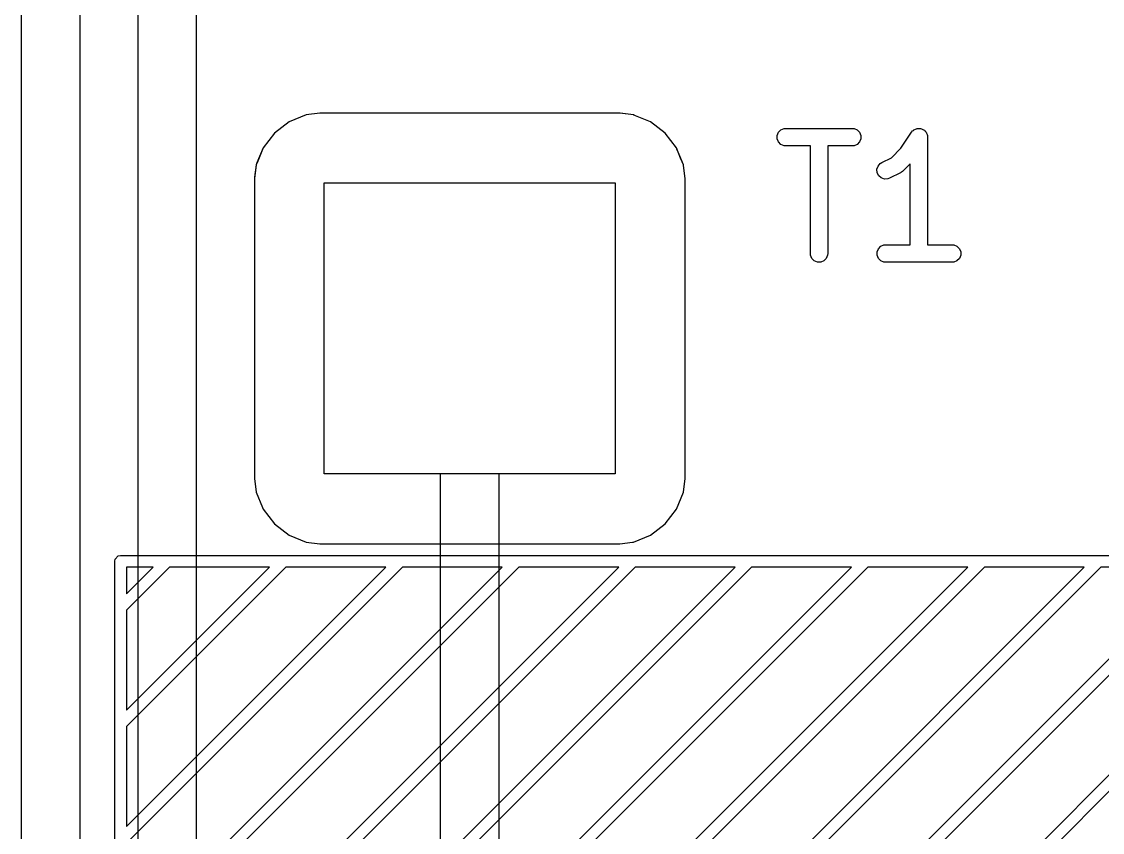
# Model space of a CAD drawing. Header units: inches. Extents: x 1.3 to 5.24, y -7.03 to -1.12.
# Drawn here: x 4.5374 to 4.9029, y -4.8358 to -4.5616 of the extents above; entities that cross this region are included whole.
import ezdxf

# ---------------------------------------------------------------- set-up
doc = ezdxf.new("R2010")
doc.units = ezdxf.units.IN
doc.header["$MEASUREMENT"] = 0
for name, color, linetype, true_color in [('B.Cu', 153, 'CONTINUOUS', 0x4d7fc4), ('B.Mask', 4, 'CONTINUOUS', 0x02ffee), ('F.Cu', 13, 'CONTINUOUS', 0xc83434), ('F.Mask', 201, 'CONTINUOUS', 0xd864ff), ('F.Silkscreen', 41, 'CONTINUOUS', 0xf2eda1), ('In1.Cu', 91, 'CONTINUOUS', 0x7fc87f), ('In2.Cu', 33, 'CONTINUOUS', 0xce7d2c)]:
    doc.layers.add(name, color=color, linetype=linetype, true_color=true_color)

msp = doc.modelspace()

# ---------------------------------------------------------------- linework, layer by layer
at = {"layer": 'B.Cu', "linetype": 'CONTINUOUS'}
for p, q in [((4.63359, -4.59311), (4.62784, -4.59549)), ((4.63821, -4.5925), (4.63359, -4.59311)), ((4.63359, -4.59311), (4.63359, -4.59311)), ((4.63359, -4.59311), (4.63359, -4.59311)), ((4.73974, -4.5925), (4.63821, -4.5925)), ((4.63821, -4.5925), (4.63821, -4.5925)), ((4.73975, -4.5925), (4.73974, -4.5925)), ((4.73974, -4.5925), (4.73974, -4.5925)), ((4.73974, -4.5925), (4.73974, -4.5925)), ((4.73981, -4.59251), (4.73975, -4.5925)), ((4.74436, -4.59311), (4.73981, -4.59251)), ((4.74441, -4.59312), (4.74436, -4.59311)), ((4.74452, -4.59317), (4.74441, -4.59312)), ((4.74671, -4.59408), (4.74452, -4.59317)), ((4.75011, -4.59549), (4.74671, -4.59408)), ((4.74671, -4.59408), (4.74671, -4.59408)), ((4.62784, -4.59549), (4.6229, -4.59928)), ((4.75505, -4.59928), (4.75011, -4.59549)), ((4.75011, -4.59549), (4.75011, -4.59549)), ((4.6229, -4.59928), (4.61911, -4.60422)), ((4.75884, -4.60422), (4.75505, -4.59928)), ((4.61911, -4.60422), (4.61702, -4.60928)), ((4.76028, -4.60769), (4.75884, -4.60422)), ((4.61702, -4.60928), (4.61673, -4.60997)), ((4.61702, -4.60928), (4.61702, -4.60928)), ((4.76122, -4.60997), (4.76028, -4.60769)), ((4.61673, -4.60997), (4.61618, -4.61415)), ((4.61673, -4.60997), (4.61673, -4.60997)), ((4.76123, -4.60999), (4.76122, -4.60997)), ((4.76125, -4.6101), (4.76123, -4.60999)), ((4.76125, -4.61013), (4.76125, -4.6101)), ((4.76126, -4.61024), (4.76125, -4.61013)), ((4.76126, -4.61025), (4.76126, -4.61024)), ((4.76126, -4.61027), (4.76126, -4.61025)), ((4.76183, -4.61459), (4.76126, -4.61027)), ((4.61618, -4.61415), (4.61612, -4.61459)), ((4.61612, -4.61459), (4.61612, -4.61459)), ((4.61612, -4.61459), (4.61612, -4.61485)), ((4.61612, -4.61485), (4.61612, -4.71612)), ((4.63976, -4.71457), (4.63976, -4.61614)), ((4.63976, -4.61614), (4.73819, -4.61614)), ((4.73819, -4.61614), (4.73819, -4.71457)), ((4.76183, -4.71612), (4.76183, -4.61459)), ((4.76183, -4.61459), (4.76183, -4.61459)), ((4.76183, -4.61459), (4.76183, -4.61459)), ((4.73819, -4.71457), (4.63976, -4.71457)), ((4.61612, -4.71612), (4.61673, -4.72074)), ((4.76122, -4.72074), (4.76183, -4.71612)), ((4.61673, -4.72074), (4.61673, -4.72074)), ((4.61673, -4.72074), (4.61673, -4.72074)), ((4.61673, -4.72074), (4.61889, -4.72596)), ((4.75884, -4.72649), (4.76122, -4.72074)), ((4.61889, -4.72596), (4.61911, -4.72649)), ((4.61911, -4.72649), (4.6229, -4.73143)), ((4.75505, -4.73143), (4.75884, -4.72649)), ((4.6229, -4.73143), (4.62784, -4.73522)), ((4.75011, -4.73522), (4.75505, -4.73143)), ((4.62784, -4.73522), (4.63359, -4.7376)), ((4.74436, -4.7376), (4.75011, -4.73522)), ((4.63359, -4.7376), (4.63821, -4.73821)), ((4.63821, -4.73821), (4.73974, -4.73821)), ((4.73974, -4.73821), (4.74406, -4.73764)), ((4.73974, -4.73821), (4.73974, -4.73821)), ((4.74406, -4.73764), (4.74408, -4.73764)), ((4.74408, -4.73764), (4.7441, -4.73764)), ((4.7441, -4.73764), (4.7442, -4.73763)), ((4.7442, -4.73763), (4.74434, -4.73761)), ((4.74434, -4.73761), (4.74436, -4.7376)), ((4.74436, -4.7376), (4.74436, -4.7376))]:
    msp.add_line(p, q, dxfattribs=at)
at = {"layer": 'B.Mask', "linetype": 'CONTINUOUS'}
for p, q in [((4.63976, -4.71457), (4.63976, -4.61614)), ((4.63976, -4.61614), (4.73819, -4.61614)), ((4.73819, -4.61614), (4.73819, -4.71457)), ((4.73819, -4.71457), (4.63976, -4.71457))]:
    msp.add_line(p, q, dxfattribs=at)
at = {"layer": 'F.Cu', "linetype": 'CONTINUOUS'}
for p, q in [((4.63359, -4.59311), (4.62784, -4.59549)), ((4.63821, -4.5925), (4.63359, -4.59311)), ((4.63359, -4.59311), (4.63359, -4.59311)), ((4.63359, -4.59311), (4.63359, -4.59311)), ((4.73974, -4.5925), (4.63821, -4.5925)), ((4.74436, -4.59311), (4.73974, -4.5925)), ((4.73974, -4.5925), (4.73974, -4.5925)), ((4.73974, -4.5925), (4.73974, -4.5925)), ((4.73974, -4.5925), (4.73974, -4.5925)), ((4.73974, -4.5925), (4.73974, -4.5925)), ((4.74479, -4.59329), (4.74436, -4.59311)), ((4.74436, -4.59311), (4.74436, -4.59311)), ((4.74503, -4.59339), (4.74479, -4.59329)), ((4.75011, -4.59549), (4.74503, -4.59339)), ((4.74503, -4.59339), (4.74503, -4.59339)), ((4.62784, -4.59549), (4.6229, -4.59928)), ((4.75505, -4.59928), (4.75011, -4.59549)), ((4.75011, -4.59549), (4.75011, -4.59549)), ((4.6229, -4.59928), (4.61911, -4.60422)), ((4.75884, -4.60422), (4.75505, -4.59928)), ((4.61911, -4.60422), (4.61701, -4.60929)), ((4.75906, -4.60475), (4.75884, -4.60422)), ((4.75978, -4.60648), (4.75906, -4.60475)), ((4.75906, -4.60475), (4.75906, -4.60475)), ((4.61701, -4.60929), (4.61673, -4.60997)), ((4.61701, -4.60929), (4.61701, -4.60929)), ((4.76122, -4.60997), (4.75978, -4.60648)), ((4.61673, -4.60997), (4.61612, -4.61459)), ((4.61673, -4.60997), (4.61673, -4.60997)), ((4.76123, -4.60999), (4.76122, -4.60997)), ((4.76125, -4.6101), (4.76123, -4.60999)), ((4.76125, -4.61013), (4.76125, -4.6101)), ((4.76126, -4.61024), (4.76125, -4.61013)), ((4.76126, -4.61025), (4.76126, -4.61024)), ((4.76126, -4.61027), (4.76126, -4.61025)), ((4.76183, -4.61459), (4.76126, -4.61027)), ((4.61612, -4.61459), (4.61612, -4.61459)), ((4.61612, -4.61459), (4.61612, -4.61459)), ((4.61612, -4.61459), (4.61612, -4.61467)), ((4.61612, -4.61467), (4.61612, -4.71612)), ((4.63976, -4.71457), (4.63976, -4.61614)), ((4.63976, -4.61614), (4.73819, -4.61614)), ((4.73819, -4.61614), (4.73819, -4.71457)), ((4.76183, -4.71612), (4.76183, -4.61459)), ((4.76183, -4.61459), (4.76183, -4.61459)), ((4.76183, -4.61459), (4.76183, -4.61459)), ((4.73819, -4.71457), (4.63976, -4.71457)), ((4.61612, -4.71612), (4.61673, -4.72074)), ((4.76122, -4.72074), (4.76183, -4.71612)), ((4.61673, -4.72074), (4.61673, -4.72074)), ((4.61673, -4.72074), (4.61673, -4.72074)), ((4.61673, -4.72074), (4.61889, -4.72596)), ((4.75884, -4.72649), (4.76122, -4.72074)), ((4.61889, -4.72596), (4.61911, -4.72649)), ((4.61911, -4.72649), (4.6229, -4.73143)), ((4.75505, -4.73143), (4.75884, -4.72649)), ((4.6229, -4.73143), (4.62784, -4.73522)), ((4.75011, -4.73522), (4.75505, -4.73143)), ((4.62784, -4.73522), (4.63359, -4.7376)), ((4.74436, -4.7376), (4.75011, -4.73522)), ((4.63359, -4.7376), (4.63821, -4.73821)), ((4.63821, -4.73821), (4.73974, -4.73821)), ((4.73974, -4.73821), (4.74406, -4.73764)), ((4.73974, -4.73821), (4.73974, -4.73821)), ((4.74406, -4.73764), (4.74408, -4.73764)), ((4.74408, -4.73764), (4.7441, -4.73764)), ((4.7441, -4.73764), (4.7442, -4.73763)), ((4.7442, -4.73763), (4.74434, -4.73761)), ((4.74434, -4.73761), (4.74436, -4.7376)), ((4.74436, -4.7376), (4.74436, -4.7376))]:
    msp.add_line(p, q, dxfattribs=at)
at = {"layer": 'F.Mask', "linetype": 'CONTINUOUS'}
for p, q in [((4.63976, -4.71457), (4.63976, -4.61614)), ((4.63976, -4.61614), (4.73819, -4.61614)), ((4.73819, -4.61614), (4.73819, -4.71457)), ((4.73819, -4.71457), (4.63976, -4.71457))]:
    msp.add_line(p, q, dxfattribs=at)
at = {"layer": 'F.Silkscreen', "linetype": 'CONTINUOUS'}
for p, q in [((4.79341, -4.59899), (4.79423, -4.59818)), ((4.79423, -4.59818), (4.79529, -4.59773)), ((4.79529, -4.59773), (4.79587, -4.59768)), ((4.79587, -4.59768), (4.81837, -4.59768)), ((4.81837, -4.59768), (4.81894, -4.59773)), ((4.81894, -4.59773), (4.82001, -4.59818)), ((4.82001, -4.59818), (4.82082, -4.59899)), ((4.83877, -4.59854), (4.83902, -4.59838)), ((4.83902, -4.59838), (4.83922, -4.59818)), ((4.83922, -4.59818), (4.83949, -4.59806)), ((4.83949, -4.59806), (4.83973, -4.5979)), ((4.83973, -4.5979), (4.84002, -4.59785)), ((4.84002, -4.59785), (4.84029, -4.59773)), ((4.84029, -4.59773), (4.84058, -4.59773)), ((4.84058, -4.59773), (4.84086, -4.59768)), ((4.84086, -4.59768), (4.84115, -4.59773)), ((4.84115, -4.59773), (4.84144, -4.59773)), ((4.84144, -4.59773), (4.84171, -4.59785)), ((4.84171, -4.59785), (4.84199, -4.5979)), ((4.84199, -4.5979), (4.84223, -4.59806)), ((4.84223, -4.59806), (4.8425, -4.59818)), ((4.8425, -4.59818), (4.84271, -4.59838)), ((4.84271, -4.59838), (4.84295, -4.59854)), ((4.79297, -4.60005), (4.79341, -4.59899)), ((4.79297, -4.60121), (4.79297, -4.60005)), ((4.79341, -4.60227), (4.79297, -4.60121)), ((4.82082, -4.59899), (4.82126, -4.60005)), ((4.82126, -4.60121), (4.82082, -4.60227)), ((4.82126, -4.60005), (4.82126, -4.60121)), ((4.83482, -4.60437), (4.83841, -4.59899)), ((4.83841, -4.59899), (4.83877, -4.59854)), ((4.83841, -4.59899), (4.83841, -4.59899)), ((4.83841, -4.59899), (4.83841, -4.59899)), ((4.83841, -4.59899), (4.83841, -4.59899)), ((4.84295, -4.59854), (4.84311, -4.59878)), ((4.84311, -4.59878), (4.84332, -4.59899)), ((4.84332, -4.59899), (4.84343, -4.59926)), ((4.84343, -4.59926), (4.84359, -4.5995)), ((4.84359, -4.5995), (4.84365, -4.59978)), ((4.84365, -4.59978), (4.84376, -4.60005)), ((4.84376, -4.60005), (4.84382, -4.60062)), ((4.84382, -4.60062), (4.84382, -4.60063)), ((4.84382, -4.60063), (4.84382, -4.60063)), ((4.84382, -4.60063), (4.84382, -4.60063)), ((4.84382, -4.60063), (4.84382, -4.63705)), ((4.79423, -4.60309), (4.79341, -4.60227)), ((4.79529, -4.60353), (4.79423, -4.60309)), ((4.79587, -4.60358), (4.79529, -4.60353)), ((4.80417, -4.60358), (4.79587, -4.60358)), ((4.80417, -4.64), (4.80417, -4.60358)), ((4.81837, -4.60358), (4.81007, -4.60358)), ((4.81007, -4.60358), (4.81007, -4.64)), ((4.81894, -4.60353), (4.81837, -4.60358)), ((4.82001, -4.60309), (4.81894, -4.60353)), ((4.82082, -4.60227), (4.82001, -4.60309)), ((4.83162, -4.60758), (4.83482, -4.60437)), ((4.82781, -4.60955), (4.8283, -4.60924)), ((4.8283, -4.60924), (4.83162, -4.60758)), ((4.82669, -4.61151), (4.82705, -4.61042)), ((4.82677, -4.61266), (4.82669, -4.61151)), ((4.82728, -4.61369), (4.82677, -4.61266)), ((4.82705, -4.61042), (4.82781, -4.60955)), ((4.83469, -4.61265), (4.83094, -4.61452)), ((4.83493, -4.61249), (4.83469, -4.61265)), ((4.83501, -4.61246), (4.83493, -4.61249)), ((4.83509, -4.61239), (4.83501, -4.61246)), ((4.83518, -4.61234), (4.83509, -4.61239)), ((4.83523, -4.61228), (4.83518, -4.61234)), ((4.83545, -4.61209), (4.83523, -4.61228)), ((4.83791, -4.60963), (4.83545, -4.61209)), ((4.83791, -4.63705), (4.83791, -4.60963)), ((4.82815, -4.61444), (4.82728, -4.61369)), ((4.82925, -4.61481), (4.82815, -4.61444)), ((4.8304, -4.61473), (4.82925, -4.61481)), ((4.83094, -4.61452), (4.8304, -4.61473)), ((4.82672, -4.63942), (4.82716, -4.63836)), ((4.82716, -4.63836), (4.82798, -4.63755)), ((4.82798, -4.63755), (4.82904, -4.6371)), ((4.82904, -4.6371), (4.82962, -4.63705)), ((4.82962, -4.63705), (4.83791, -4.63705)), ((4.84382, -4.63705), (4.85211, -4.63705)), ((4.85211, -4.63705), (4.85269, -4.6371)), ((4.85269, -4.6371), (4.85375, -4.63755)), ((4.85375, -4.63755), (4.85457, -4.63836)), ((4.85457, -4.63836), (4.85501, -4.63942)), ((4.80422, -4.64058), (4.80417, -4.64)), ((4.80466, -4.64164), (4.80422, -4.64058)), ((4.80548, -4.64246), (4.80466, -4.64164)), ((4.80957, -4.64164), (4.80876, -4.64246)), ((4.81001, -4.64058), (4.80957, -4.64164)), ((4.81007, -4.64), (4.81001, -4.64058)), ((4.82672, -4.64058), (4.82672, -4.63942)), ((4.82716, -4.64164), (4.82672, -4.64058)), ((4.82798, -4.64246), (4.82716, -4.64164)), ((4.85457, -4.64164), (4.85375, -4.64246)), ((4.85501, -4.64058), (4.85457, -4.64164)), ((4.85501, -4.63942), (4.85501, -4.64058)), ((4.80654, -4.6429), (4.80548, -4.64246)), ((4.80769, -4.6429), (4.80654, -4.6429)), ((4.80876, -4.64246), (4.80769, -4.6429)), ((4.82904, -4.6429), (4.82798, -4.64246)), ((4.82962, -4.64295), (4.82904, -4.6429)), ((4.85211, -4.64295), (4.82962, -4.64295)), ((4.85269, -4.6429), (4.85211, -4.64295)), ((4.85375, -4.64246), (4.85269, -4.6429)), ((4.5689, -4.74409), (4.56905, -4.74334)), ((4.5689, -5.05906), (4.5689, -4.74409)), ((4.56905, -4.74334), (4.57011, -4.74228)), ((4.57011, -4.74228), (4.57087, -4.74213)), ((4.57087, -4.74213), (4.937, -4.74213)), ((4.86302, -4.74606), (4.57283, -5.03625)), ((4.82365, -4.74606), (4.57283, -4.99688)), ((4.57283, -5.03068), (4.85745, -4.74606)), ((4.78428, -4.74606), (4.57283, -4.95751)), ((4.57283, -4.99131), (4.81808, -4.74606)), ((4.74491, -4.74606), (4.57283, -4.91814)), ((4.57283, -4.95194), (4.77871, -4.74606)), ((4.70554, -4.74606), (4.57283, -4.87877)), ((4.57283, -4.91257), (4.73934, -4.74606)), ((4.66617, -4.74606), (4.57283, -4.8394)), ((4.57283, -4.8732), (4.69997, -4.74606)), ((4.6268, -4.74606), (4.57283, -4.80003)), ((4.57283, -4.83383), (4.6606, -4.74606)), ((4.58743, -4.74606), (4.57283, -4.76066)), ((4.57283, -4.79446), (4.62123, -4.74606)), ((4.57283, -4.74606), (4.57283, -4.75509)), ((4.57283, -4.75509), (4.58186, -4.74606)), ((4.58186, -4.74606), (4.57283, -4.74606)), ((4.5858, -5.05709), (4.89682, -4.74606)), ((4.62123, -4.74606), (4.58743, -4.74606)), ((4.90239, -4.74606), (4.59137, -5.05709)), ((4.6606, -4.74606), (4.6268, -4.74606)), ((4.69997, -4.74606), (4.66617, -4.74606)), ((4.73934, -4.74606), (4.70554, -4.74606)), ((4.77871, -4.74606), (4.74491, -4.74606)), ((4.81808, -4.74606), (4.78428, -4.74606)), ((4.85745, -4.74606), (4.82365, -4.74606)), ((4.89682, -4.74606), (4.86302, -4.74606)), ((4.93495, -4.74606), (4.90239, -4.74606)), ((4.62517, -5.05709), (4.93393, -4.74833)), ((4.92931, -4.75851), (4.63074, -5.05709)), ((4.57283, -4.76066), (4.57283, -4.79446)), ((4.57283, -4.80003), (4.57283, -4.83383)), ((4.66454, -5.05709), (4.91114, -4.81048)), ((4.90945, -4.81774), (4.67011, -5.05709))]:
    msp.add_line(p, q, dxfattribs=at)
at = {"layer": 'In1.Cu', "linetype": 'CONTINUOUS'}
for p, q in [((4.63976, -4.71457), (4.63976, -4.61614)), ((4.63976, -4.61614), (4.73819, -4.61614)), ((4.73819, -4.61614), (4.73819, -4.71457)), ((4.67913, -4.71457), (4.63976, -4.71457)), ((4.67913, -4.99199), (4.67913, -4.71457)), ((4.73819, -4.71457), (4.69882, -4.71457)), ((4.69882, -4.71457), (4.69882, -4.99606))]:
    msp.add_line(p, q, dxfattribs=at)
at = {"layer": 'In2.Cu', "linetype": 'CONTINUOUS'}
for p, q in [((4.59646, -3.64301), (4.59646, -5.48805)), ((4.57677, -5.49213), (4.57677, -3.64708)), ((4.55709, -3.66142), (4.55709, -5.34796)), ((4.5374, -5.34796), (4.5374, -3.66549)), ((4.63976, -4.71457), (4.63976, -4.61614)), ((4.63976, -4.61614), (4.73819, -4.61614)), ((4.73819, -4.61614), (4.73819, -4.71457)), ((4.73819, -4.71457), (4.63976, -4.71457))]:
    msp.add_line(p, q, dxfattribs=at)

doc.saveas('drawing.dxf')
